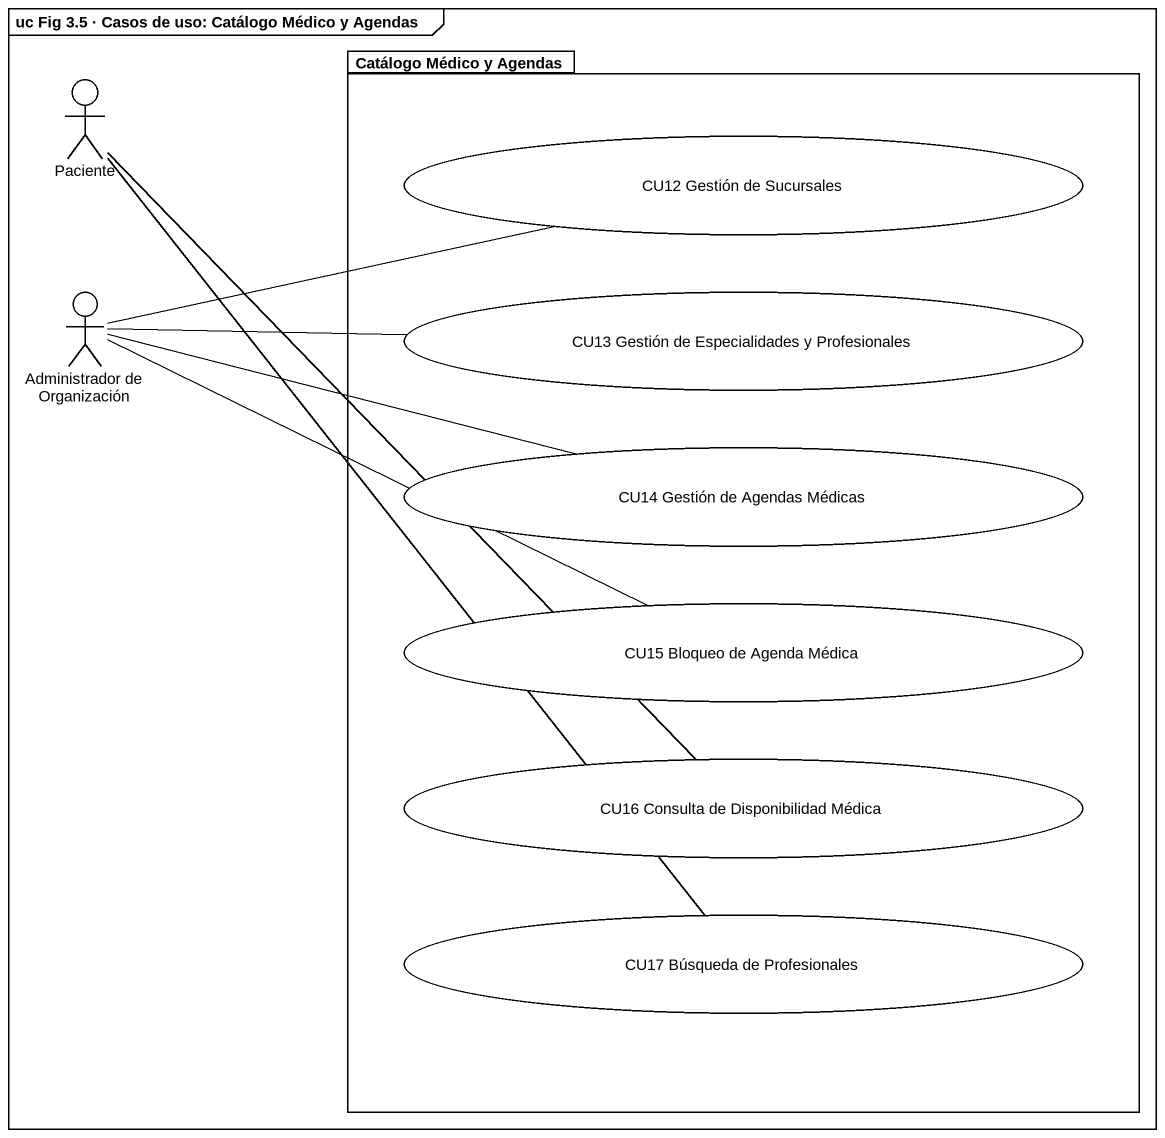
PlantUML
@startuml
mainframe uc Fig 3.5 · Casos de uso: Catálogo Médico y Agendas
actor Paciente
package "Catálogo Médico y Agendas" as Catálogo_Médico_y_Agendas {
  usecase "CU12 Gestión de Sucursales" as CU12_Gestión_de_Sucursales
  usecase "CU13 Gestión de Especialidades y Profesionales" as CU13_Gestión_de
  usecase "CU14 Gestión de Agendas Médicas" as CU14_Gestión_de_Agendas
  usecase "CU15 Bloqueo de Agenda Médica" as CU15_Bloqueo_de_Agenda
  usecase "CU16 Consulta de Disponibilidad Médica" as CU16_Consulta_de
  usecase "CU17 Búsqueda de Profesionales" as CU17_Búsqueda_de
}
actor "Administrador de Organización" as Administrador_de
Paciente -- CU16_Consulta_de
Paciente -- CU17_Búsqueda_de
Administrador_de -right- CU12_Gestión_de_Sucursales
Administrador_de -right- CU13_Gestión_de
Administrador_de -right- CU14_Gestión_de_Agendas
Administrador_de -right- CU15_Bloqueo_de_Agenda
@enduml
